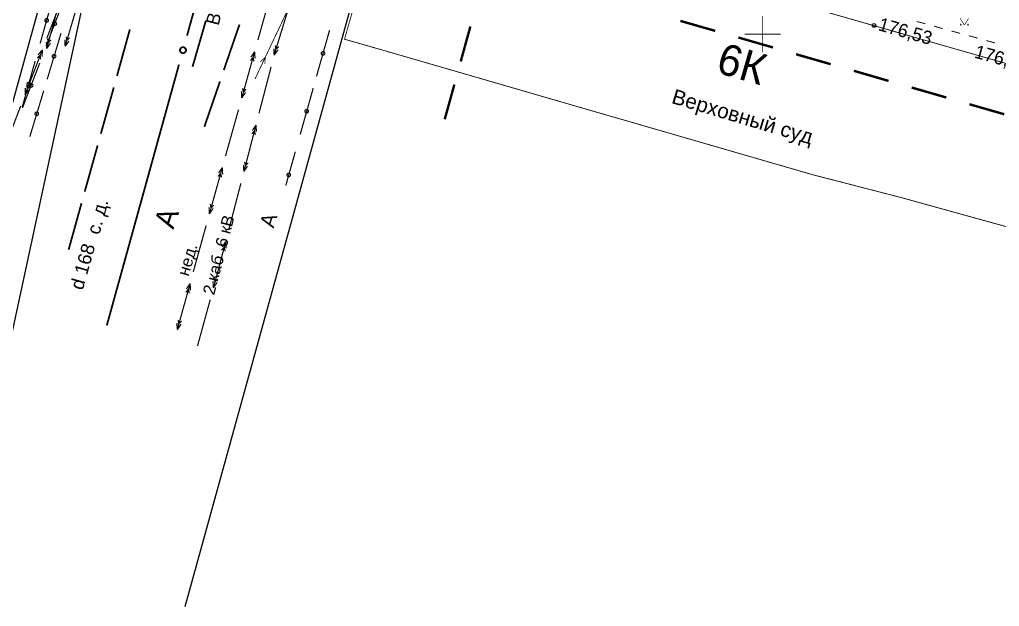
# Model space of a CAD drawing. Extents: x -2634 to -2115, y -2142 to -1393.
# Drawn here: x -2561.8 to -2480.3, y -2097.6 to -2048.8 of the extents above; entities that cross this region are included whole.
import ezdxf

# ---------------------------------------------------------------- set-up
doc = ezdxf.new("R2010")
doc.units = 0
doc.header["$MEASUREMENT"] = 0
for name, color, linetype in [('500_Дополн-Бордюры__п', 7, 'Continuous'), ('500_Дороги-Проезжие_ч', 7, 'Continuous'), ('500_Линии_-Линии_связ', 7, 'Continuous'), ('500_Линии_-ЛЭП_провод', 7, 'Continuous'), ('500_Линии_-Электрокаб', 7, 'Continuous'), ('500_Растит-Газоны__са', 7, 'Continuous'), ('500_Рельеф-Высотные_о', 7, 'Continuous'), ('500_Строен-Здания', 7, 'Continuous'), ('500_Трубоп-Водопровод', 7, 'Continuous'), ('500_Трубоп-Газопровод', 7, 'Continuous'), ('500_Трубоп-Канализаци', 7, 'Continuous'), ('ЗАЯВКИ-Условные_з', 7, 'Continuous'), ('Красные_ли-Красные_ли', 7, 'Continuous'), ('Красные_ли-Линии_регу', 7, 'Continuous'), ('Красные_ли-Оси_улиц_к', 7, 'Continuous')]:
    doc.layers.add(name, color=color, linetype=linetype)
doc.styles.add('TARIAL', font='Arial')

# ---------------------------------------------------------------- blocks, each defined once
blk = doc.blocks.new('block_25')
at = {"layer": '500_Растит-Газоны__са', "color": 0, "const_width": 0.05}
for points in [[(2.4, 2.54), (2.42, 2.53), (2.44, 2.51), (2.45, 2.49), (2.44, 2.46), (2.42, 2.45), (2.4, 2.44), (2.37, 2.45), (2.36, 2.46), (2.35, 2.49), (2.36, 2.51), (2.37, 2.53)], [(3, 2.54), (3.02, 2.53), (3.04, 2.51), (3.05, 2.49), (3.04, 2.46), (3.02, 2.44), (3, 2.44), (2.97, 2.44), (2.96, 2.46), (2.95, 2.49), (2.96, 2.51), (2.97, 2.53)], [(0.05, 0.09), (0.07, 0.08), (0.09, 0.06), (0.1, 0.04), (0.09, 0.01), (0.07, 0), (0.05, -0.01), (0.02, 0), (0.01, 0.01), (0, 0.04), (0.01, 0.06), (0.02, 0.08)], [(0.65, 0.09), (0.68, 0.08), (0.69, 0.06), (0.7, 0.04), (0.69, 0.01), (0.68, -0.01), (0.65, -0.01), (0.63, -0.01), (0.61, 0.01), (0.6, 0.04), (0.61, 0.06), (0.63, 0.08)]]:
    blk.add_lwpolyline(points, close=True, dxfattribs=at)
for points in [[(2.35, 3.02), (2.69, 2.45)], [(2.7, 2.45), (3.05, 3.02)], [(0, 0.57), (0.34, 0)], [(0.35, 0), (0.7, 0.57)]]:
    blk.add_lwpolyline(points, dxfattribs=at)

msp = doc.modelspace()

# ---------------------------------------------------------------- linework, layer by layer
at = {"layer": '500_Дополн-Бордюры__п', "color": 1, "const_width": 0.075}
for points in [[(-2486.47, -2049.14), (-2487.2, -2048.95)], [(-2485.03, -2049.54), (-2485.75, -2049.34)], [(-2483.58, -2049.94), (-2484.3, -2049.74)], [(-2482.13, -2050.33), (-2482.86, -2050.13)], [(-2480.69, -2050.73), (-2481.41, -2050.53)]]:
    msp.add_lwpolyline(points, dxfattribs=at)
at = {"layer": '500_Линии_-Линии_связ', "color": 6}
msp.add_lwpolyline([(-2548.97, -2012.41), (-2562.92, -2077.29)], dxfattribs=at)
at = {"layer": '500_Линии_-Линии_связ', "color": 0, "const_width": 0.1}
for points in [[(-2560.05, -2050.78), (-2558.97, -2046.93)], [(-2558.12, -2047.27), (-2559.55, -2051)], [(-2535.99, -2049.67), (-2537.08, -2053.52)], [(-2559.46, -2053.75), (-2558.31, -2049.92)], [(-2561.54, -2056.08), (-2560.46, -2052.23)], [(-2560.08, -2052.4), (-2561.52, -2056.14)], [(-2537.35, -2054.49), (-2538.43, -2058.34)], [(-2560.91, -2058.54), (-2559.75, -2054.71)], [(-2538.84, -2059.78), (-2539.63, -2062.59)], [(-2539.63, -2062.59), (-2539.43, -2061.87)]]:
    msp.add_lwpolyline(points, dxfattribs=at)
for points in [[(-2559.65, -2048.82), (-2559.61, -2048.75), (-2559.55, -2048.71), (-2559.47, -2048.71), (-2559.4, -2048.75), (-2559.36, -2048.82), (-2559.36, -2048.9), (-2559.4, -2048.97), (-2559.47, -2049), (-2559.55, -2049), (-2559.62, -2048.96), (-2559.65, -2048.9)], [(-2558.69, -2049.19), (-2558.74, -2049.25), (-2558.81, -2049.28), (-2558.89, -2049.28), (-2558.95, -2049.23), (-2558.98, -2049.16), (-2558.97, -2049.08), (-2558.93, -2049.02), (-2558.86, -2048.99), (-2558.78, -2049), (-2558.72, -2049.04), (-2558.68, -2049.11)], [(-2559.03, -2051.79), (-2558.99, -2051.73), (-2558.92, -2051.69), (-2558.84, -2051.69), (-2558.78, -2051.73), (-2558.74, -2051.8), (-2558.74, -2051.88), (-2558.79, -2051.95), (-2558.85, -2051.98), (-2558.93, -2051.98), (-2559, -2051.94), (-2559.03, -2051.87)], [(-2536.39, -2051.64), (-2536.43, -2051.71), (-2536.5, -2051.74), (-2536.58, -2051.74), (-2536.64, -2051.7), (-2536.68, -2051.64), (-2536.68, -2051.56), (-2536.64, -2051.49), (-2536.57, -2051.45), (-2536.49, -2051.45), (-2536.43, -2051.49), (-2536.39, -2051.56)], [(-2561.14, -2054.11), (-2561.1, -2054.05), (-2561.03, -2054.01), (-2560.96, -2054.01), (-2560.89, -2054.05), (-2560.85, -2054.12), (-2560.85, -2054.19), (-2560.89, -2054.26), (-2560.96, -2054.3), (-2561.04, -2054.3), (-2561.11, -2054.26), (-2561.14, -2054.19)], [(-2560.66, -2054.33), (-2560.71, -2054.39), (-2560.78, -2054.42), (-2560.85, -2054.41), (-2560.92, -2054.37), (-2560.95, -2054.3), (-2560.94, -2054.22), (-2560.89, -2054.16), (-2560.82, -2054.12), (-2560.75, -2054.13), (-2560.68, -2054.18), (-2560.65, -2054.25)], [(-2537.75, -2056.45), (-2537.79, -2056.52), (-2537.85, -2056.56), (-2537.93, -2056.56), (-2538, -2056.52), (-2538.04, -2056.45), (-2538.04, -2056.37), (-2538, -2056.3), (-2537.93, -2056.27), (-2537.85, -2056.27), (-2537.78, -2056.31), (-2537.75, -2056.37)], [(-2560.47, -2056.58), (-2560.43, -2056.51), (-2560.36, -2056.48), (-2560.29, -2056.48), (-2560.22, -2056.52), (-2560.18, -2056.59), (-2560.19, -2056.67), (-2560.23, -2056.73), (-2560.29, -2056.77), (-2560.37, -2056.77), (-2560.44, -2056.73), (-2560.48, -2056.66)], [(-2539.24, -2061.75), (-2539.28, -2061.81), (-2539.35, -2061.85), (-2539.43, -2061.85), (-2539.49, -2061.81), (-2539.53, -2061.74), (-2539.53, -2061.66), (-2539.49, -2061.6), (-2539.42, -2061.56), (-2539.34, -2061.56), (-2539.28, -2061.6), (-2539.24, -2061.67)]]:
    msp.add_lwpolyline(points, close=True, dxfattribs=at)
at = {"layer": '500_Линии_-ЛЭП_провод', "color": 253, "const_width": 0.07}
for points in [[(-2562.92, -2077.29), (-2548.97, -2012.41)], [(-2542.19, -2053.73), (-2527.03, -2021.74), (-2491.25, -2028.7), (-2453.85, -2039.13)]]:
    msp.add_lwpolyline(points, dxfattribs=at)
at = {"layer": '500_Линии_-ЛЭП_провод', "color": 0, "const_width": 0.065}
for points in [[(-2542.19, -2053.73), (-2541.34, -2051.92)], [(-2541.73, -2052.29), (-2541.34, -2051.92)], [(-2541.37, -2052.46), (-2541.34, -2051.92)]]:
    msp.add_lwpolyline(points, dxfattribs=at)
at = {"layer": '500_Линии_-Электрокаб', "color": 12, "const_width": 0.1}
for points in [[(-2558.07, -2046.63), (-2559.5, -2050.37)], [(-2559.5, -2051.2), (-2558.45, -2047.34)], [(-2557.97, -2051.02), (-2556.84, -2047.19)], [(-2541.95, -2050.5), (-2540.87, -2046.65)], [(-2540.6, -2051.75), (-2539.43, -2047.93)], [(-2559.37, -2050.71), (-2559.43, -2050.39)], [(-2559.36, -2050.71), (-2559.14, -2050.47)], [(-2557.97, -2051.02), (-2557.99, -2050.47)], [(-2557.97, -2051.02), (-2557.65, -2050.57)], [(-2557.83, -2050.53), (-2557.89, -2050.22)], [(-2557.83, -2050.54), (-2557.6, -2050.3)], [(-2559.86, -2051.3), (-2561.3, -2055.03)], [(-2559.86, -2051.3), (-2560.22, -2051.73)], [(-2559.86, -2051.3), (-2559.89, -2051.86)], [(-2559.5, -2051.2), (-2559.53, -2050.65)], [(-2559.5, -2051.2), (-2559.19, -2050.74)], [(-2540.6, -2051.75), (-2540.61, -2051.2)], [(-2540.6, -2051.75), (-2540.27, -2051.3)], [(-2540.45, -2051.26), (-2540.51, -2050.95)], [(-2540.45, -2051.27), (-2540.22, -2051.03)], [(-2560.05, -2051.77), (-2560.29, -2051.99)], [(-2560.05, -2051.78), (-2560.01, -2052.1)], [(-2543.29, -2055.31), (-2542.22, -2051.46)], [(-2542.57, -2052.19), (-2542.35, -2051.94)], [(-2542.53, -2051.92), (-2542.22, -2051.46)], [(-2542.28, -2052.27), (-2542.35, -2051.94)], [(-2542.19, -2052.02), (-2542.22, -2051.46)], [(-2541.86, -2056.59), (-2540.85, -2052.72)], [(-2561.27, -2054.48), (-2561.3, -2055.03)], [(-2560.95, -2054.61), (-2561.3, -2055.03)], [(-2561.15, -2054.24), (-2561.12, -2054.57)], [(-2560.87, -2054.34), (-2561.12, -2054.57)], [(-2543.16, -2054.82), (-2543.22, -2054.5)], [(-2543.15, -2054.83), (-2542.93, -2054.58)], [(-2543.29, -2055.31), (-2543.32, -2054.76)], [(-2543.29, -2055.31), (-2542.98, -2054.85)], [(-2561.66, -2055.97), (-2563.09, -2059.7)], [(-2544.64, -2060.13), (-2543.56, -2056.28)], [(-2543.11, -2061.43), (-2542.11, -2057.56)], [(-2542.41, -2058.02), (-2542.11, -2057.56)], [(-2542.07, -2058.12), (-2542.11, -2057.56)], [(-2542.45, -2058.29), (-2542.23, -2058.04)], [(-2542.16, -2058.37), (-2542.23, -2058.04)], [(-2545.22, -2061.55), (-2544.91, -2061.09)], [(-2545.09, -2061.75), (-2544.91, -2061.09)], [(-2544.88, -2061.65), (-2544.91, -2061.09)], [(-2543.11, -2061.43), (-2543.15, -2060.87)], [(-2543.11, -2061.43), (-2542.81, -2060.97)], [(-2542.98, -2060.94), (-2543.06, -2060.62)], [(-2542.98, -2060.94), (-2542.76, -2060.7)], [(-2545.98, -2064.95), (-2545.09, -2061.75)], [(-2545.27, -2061.82), (-2545.18, -2061.73)], [(-2545.18, -2061.73), (-2545.04, -2061.57)], [(-2545, -2061.78), (-2545.04, -2061.57)], [(-2544.98, -2061.9), (-2545, -2061.78)], [(-2544.37, -2066.27), (-2543.36, -2062.4)], [(-2545.98, -2064.95), (-2546.01, -2064.39)], [(-2545.84, -2064.45), (-2545.91, -2064.14)], [(-2545.84, -2064.46), (-2545.62, -2064.22)], [(-2545.98, -2064.95), (-2545.67, -2064.49)], [(-2547.32, -2069.76), (-2546.25, -2065.91)], [(-2545.3, -2069.83), (-2544.62, -2067.24)], [(-2544.92, -2067.7), (-2544.62, -2067.24)], [(-2544.59, -2067.8), (-2544.62, -2067.24)], [(-2544.97, -2067.97), (-2544.75, -2067.72)], [(-2544.67, -2068.05), (-2544.75, -2067.72)], [(-2545.65, -2071.1), (-2545.3, -2069.83)], [(-2548.65, -2074.58), (-2547.58, -2070.73)], [(-2547.89, -2071.19), (-2547.58, -2070.73)], [(-2547.56, -2071.29), (-2547.58, -2070.73)], [(-2545.65, -2071.1), (-2545.68, -2070.55)], [(-2545.65, -2071.1), (-2545.34, -2070.64)], [(-2545.51, -2070.61), (-2545.58, -2070.3)], [(-2545.51, -2070.62), (-2545.29, -2070.37)], [(-2547.94, -2071.46), (-2547.72, -2071.21)], [(-2547.65, -2071.54), (-2547.72, -2071.21)], [(-2546.97, -2075.93), (-2545.91, -2072.07)], [(-2548.65, -2074.58), (-2548.68, -2074.03)], [(-2548.65, -2074.58), (-2548.34, -2074.12)], [(-2548.52, -2074.09), (-2548.58, -2073.77)], [(-2548.51, -2074.09), (-2548.29, -2073.85)]]:
    msp.add_lwpolyline(points, dxfattribs=at)
at = {"layer": '500_Рельеф-Высотные_о', "color": 0}
msp.add_lwpolyline([(-2490.74, -2049.13), (-2490.67, -2049.15), (-2490.61, -2049.2), (-2490.59, -2049.28), (-2490.61, -2049.35), (-2490.67, -2049.41), (-2490.74, -2049.43), (-2490.82, -2049.41), (-2490.87, -2049.35), (-2490.89, -2049.28), (-2490.87, -2049.2), (-2490.82, -2049.15)], close=True, dxfattribs=at)
at = {"layer": '500_Строен-Здания', "color": 0, "const_width": 0.07}
msp.add_lwpolyline([(-2513.06, -2042.91), (-2479.03, -2052.65), (-2473.97, -2054.1), (-2467.34, -2056), (-2470.84, -2068.46), (-2471.71, -2068.22), (-2477.61, -2066.6), (-2488.55, -2063.57), (-2495.8, -2061.7), (-2511.81, -2057.06), (-2512.24, -2056.94), (-2530.44, -2051.66), (-2533.63, -2050.74), (-2534.75, -2050.42), (-2531.12, -2037.74), (-2530.71, -2037.86), (-2530.26, -2036.29), (-2530.1, -2036.34), (-2524.79, -2037.86), (-2525.24, -2039.42)], close=True, dxfattribs=at)
at = {"layer": '500_Трубоп-Водопровод', "color": 94, "const_width": 0.15}
msp.add_lwpolyline([(-2547.38, -2052.71), (-2546.27, -2048.87)], dxfattribs=at)
at = {"layer": '500_Трубоп-Газопровод', "color": 5, "const_width": 0.15}
for points in [[(-2553.66, -2053.47), (-2552.59, -2049.61)], [(-2554.03, -2054.81), (-2553.93, -2054.43)], [(-2555, -2058.28), (-2554.03, -2054.81)], [(-2556.34, -2063.1), (-2555.27, -2059.25)], [(-2557.68, -2067.92), (-2556.61, -2064.06)]]:
    msp.add_lwpolyline(points, dxfattribs=at)
at = {"layer": '500_Трубоп-Канализаци', "color": 34, "const_width": 0.15}
for points in [[(-2544.78, -2052.98), (-2543.48, -2049.2)], [(-2546.4, -2057.71), (-2545.1, -2053.93)]]:
    msp.add_lwpolyline(points, dxfattribs=at)
at = {"layer": 'ЗАЯВКИ-Условные_з', "color": 98, "const_width": 0.065}
for points in [[(-2500, -2051.5), (-2500, -2048.5)], [(-2501.5, -2050), (-2498.5, -2050)]]:
    msp.add_lwpolyline(points, dxfattribs=at)
at = {"layer": 'Красные_ли-Красные_ли', "color": 12}
for p, q in [((-2550.78, -2013.87), (-2569.472, -2081.448)), ((-2547.996, -2097.579), (-2529.82, -2031.86))]:
    msp.add_line(p, q, dxfattribs=at)
at = {"layer": 'Красные_ли-Линии_регу', "color": 0, "const_width": 0.2}
for points in [[(-2503.94, -2049.73), (-2506.83, -2048.9)], [(-2524.29, -2049.37), (-2525.09, -2052.27)], [(-2499.14, -2051.11), (-2502.02, -2050.28)], [(-2494.34, -2052.5), (-2497.22, -2051.67)], [(-2489.53, -2053.89), (-2492.41, -2053.05)], [(-2525.62, -2054.19), (-2526.42, -2057.08)], [(-2484.73, -2055.27), (-2487.61, -2054.44)], [(-2479.92, -2056.66), (-2482.81, -2055.83)]]:
    msp.add_lwpolyline(points, dxfattribs=at)
at = {"layer": 'Красные_ли-Оси_улиц_к', "color": 12, "const_width": 0.15}
for points in [[(-2547.84, -2050.13), (-2541.84, -2028.44)], [(-2554.51, -2074.23), (-2548.51, -2052.54)]]:
    msp.add_lwpolyline(points, dxfattribs=at)
for points in [[(-2548.42, -2051.27), (-2548.35, -2051.16), (-2548.24, -2051.09), (-2548.11, -2051.09), (-2548, -2051.16), (-2547.93, -2051.27), (-2547.93, -2051.4), (-2548, -2051.51), (-2548.11, -2051.58), (-2548.24, -2051.58), (-2548.35, -2051.51), (-2548.42, -2051.4)], [(-2551.51, -2063.38), (-2551.51, -2063.38), (-2551.51, -2063.38), (-2551.51, -2063.38), (-2551.51, -2063.38), (-2551.51, -2063.38), (-2551.51, -2063.38), (-2551.51, -2063.38), (-2551.51, -2063.38), (-2551.51, -2063.38), (-2551.51, -2063.38), (-2551.51, -2063.38)]]:
    msp.add_lwpolyline(points, close=True, dxfattribs=at)

# ---------------------------------------------------------------- block references
at = {"layer": '500_Растит-Газоны__са'}
msp.add_blockref('block_25', (-2483.58, -2049.25), dxfattribs=at)

# ---------------------------------------------------------------- texts
at = {"layer": '500_Дороги-Проезжие_ч', "color": 0}
for height, rotation, p in [(1.73, 71.27, (-2548.98, -2066.28)), (1.23, 73.41, (-2540.64, -2066.18))]:
    msp.add_text('А', height=height, rotation=rotation, dxfattribs=at).set_placement(p)
at = {"layer": '500_Линии_-Электрокаб', "color": 0, "style": 'TARIAL'}
for s, rotation, p in [('2 каб  6 кВ', 75.39, (-2545.59, -2071.75)), ('нед. ', 73.45, (-2547.72, -2070.19))]:
    msp.add_text(s, height=0.99, rotation=rotation, dxfattribs=at).set_placement(p)
at = {"layer": '500_Рельеф-Высотные_о', "color": 214}
for s, rotation, p in [('176,53', 344.02, (-2490.46, -2049.66)), ('176,17', 344.31, (-2482.47, -2051.94))]:
    msp.add_text(s, height=1.11, rotation=rotation, dxfattribs=at).set_placement(p)
at = {"layer": '500_Строен-Здания', "color": 5}
msp.add_text('6К', height=2.59, rotation=343.86, dxfattribs=at).set_placement((-2503.97, -2053.16))
at = {"layer": '500_Строен-Здания', "color": 5, "style": 'TARIAL'}
msp.add_text(' Верховный суд', height=1.23, rotation=343.39, dxfattribs=at).set_placement((-2508.1, -2055.58))
at = {"layer": '500_Трубоп-Водопровод', "color": 94}
msp.add_text('В', height=1.11, rotation=75.61, dxfattribs=at).set_placement((-2545.22, -2049.34))
at = {"layer": '500_Трубоп-Газопровод', "color": 5, "style": 'TARIAL'}
for s, rotation, p in [('с. д.', 74.85, (-2555.13, -2066.74)), ('d 168  ', 74.25, (-2556.51, -2071.34))]:
    msp.add_text(s, height=1.11, rotation=rotation, dxfattribs=at).set_placement(p)

doc.saveas('drawing.dxf')
